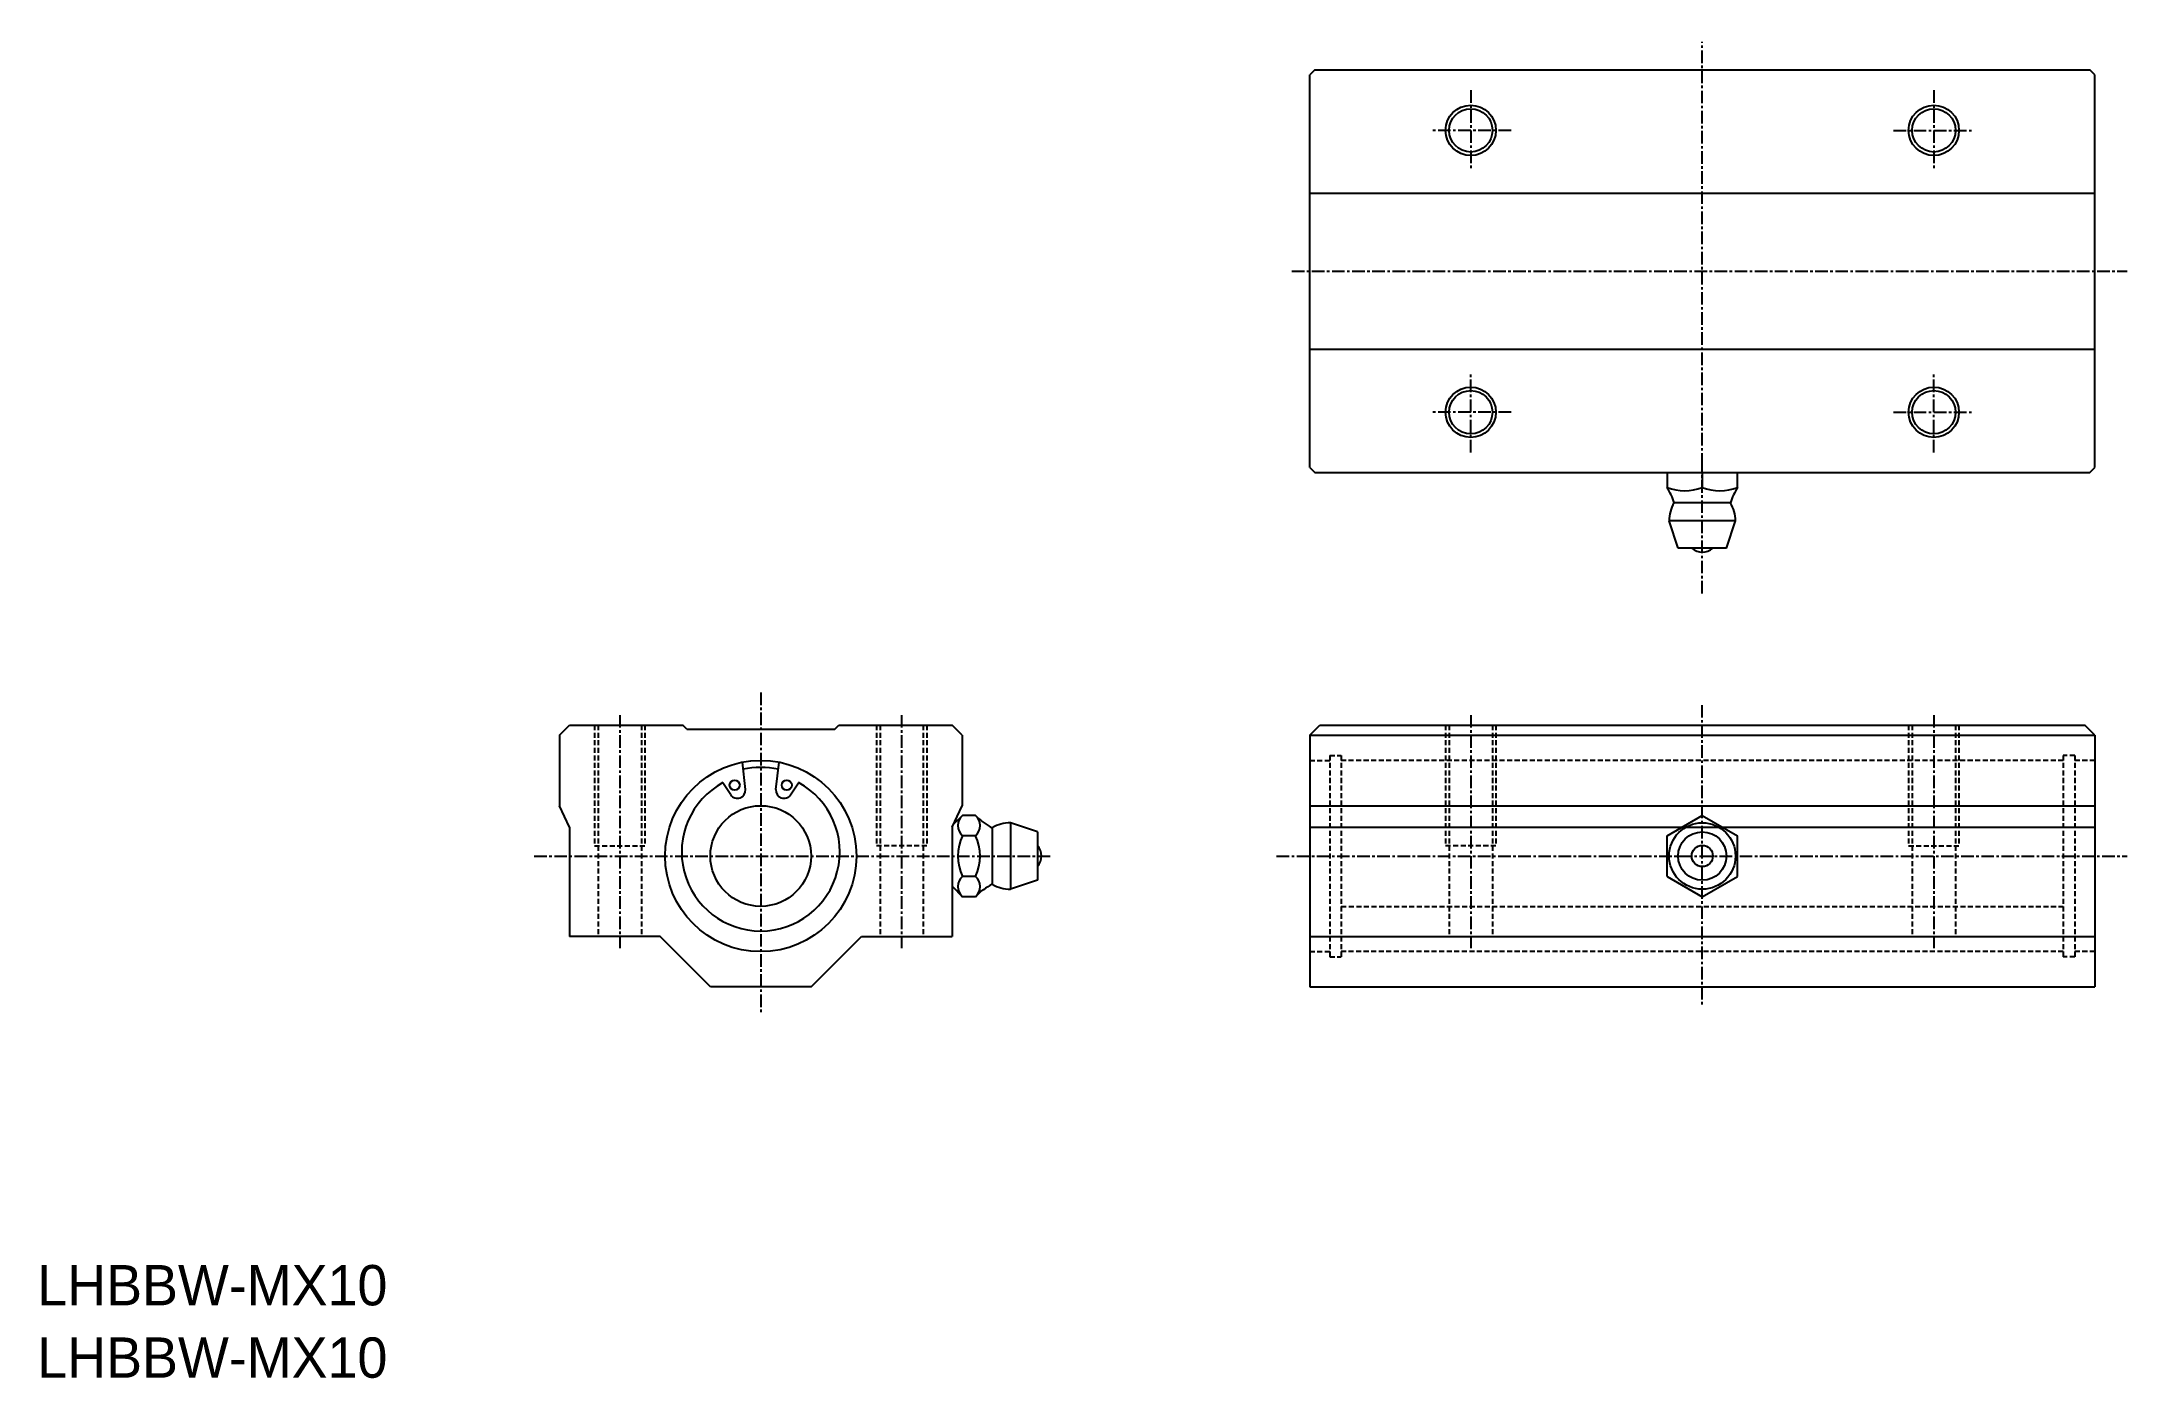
# Model space of a CAD drawing. Extents: x 350 to 557, y 18 to 151.
import ezdxf

# ---------------------------------------------------------------- set-up
doc = ezdxf.new("R2010")
doc.units = 0
doc.linetypes.add('CENTER', pattern=[2, 1.25, -0.25, 0.25, -0.25])
doc.linetypes.add('DASHED', pattern=[0.75, 0.5, -0.25])
doc.layers.get('0').update_dxf_attribs({"linetype": 'CONTINUOUS'})
doc.layers.add('CENTER', color=1, linetype='CENTER')

msp = doc.modelspace()

# ---------------------------------------------------------------- linework, layer by layer
at = {"color": 7, "linetype": 'CONTINUOUS'}
for p, q in [((476.4, 147.71), (475.9, 147.21)), ((475.9, 108.21), (475.9, 147.21)), ((476.4, 147.71), (553.4, 147.71)), ((553.9, 147.21), (553.4, 147.71)), ((553.9, 108.21), (553.9, 147.21)), ((475.9, 135.46), (553.9, 135.46)), ((475.9, 119.96), (553.9, 119.96)), ((475.9, 108.21), (476.4, 107.71)), ((553.4, 107.71), (553.9, 108.21)), ((476.4, 107.71), (553.4, 107.71)), ((511.4, 107.71), (511.4, 106.24)), ((514.9, 107.71), (514.9, 106.24)), ((518.4, 106.24), (518.4, 107.71)), ((517.7, 104.71), (512.1, 104.71)), ((512.5, 100.21), (511.6, 102.91)), ((518.2, 102.91), (511.6, 102.91)), ((517.3, 100.21), (518.2, 102.91)), ((513.86, 100.21), (512.5, 100.21)), ((515.95, 100.21), (513.86, 100.21)), ((517.3, 100.21), (515.95, 100.21)), ((401.37, 81.63), (402.37, 82.63)), ((401.37, 81.63), (401.37, 74.63)), ((402.37, 82.63), (413.62, 82.63)), ((414.02, 82.23), (413.62, 82.63)), ((414.02, 82.23), (428.72, 82.23)), ((428.72, 82.23), (429.12, 82.63)), ((429.12, 82.63), (440.37, 82.63)), ((441.37, 81.63), (440.37, 82.63)), ((441.37, 81.63), (441.37, 74.63)), ((475.9, 81.63), (476.9, 82.63)), ((475.9, 81.63), (475.9, 56.63)), ((475.9, 81.63), (553.9, 81.63)), ((476.9, 82.63), (552.9, 82.63)), ((553.9, 81.63), (552.9, 82.63)), ((553.9, 81.63), (553.9, 56.63)), ((419.86, 76.25), (419.55, 78.95)), ((422.88, 76.25), (423.19, 78.95)), ((418.39, 75.71), (417.6, 76.91)), ((424.34, 75.71), (425.13, 76.91)), ((402.37, 72.48), (401.37, 74.63)), ((440.37, 72.48), (441.37, 74.63)), ((475.9, 74.63), (553.9, 74.63)), ((441.41, 73.67), (440.49, 72.75)), ((442.71, 73.67), (441.41, 73.67)), ((448.87, 72.03), (446.17, 72.93)), ((446.17, 72.93), (446.17, 66.33)), ((511.4, 71.65), (514.9, 73.67)), ((514.9, 73.67), (518.4, 71.65)), ((402.37, 72.48), (402.37, 61.63)), ((440.37, 72.48), (440.37, 61.63)), ((442.71, 71.65), (441.41, 71.65)), ((444.37, 72.43), (444.37, 66.83)), ((448.87, 72.03), (448.87, 70.68)), ((448.87, 70.68), (448.87, 68.58)), ((475.9, 72.5), (553.9, 72.5)), ((511.4, 67.61), (511.4, 71.65)), ((518.4, 67.61), (518.4, 71.65)), ((448.87, 68.58), (448.87, 67.23)), ((440.37, 66.63), (441.41, 65.59)), ((442.71, 67.61), (441.41, 67.61)), ((448.87, 67.23), (446.17, 66.33)), ((511.4, 67.61), (514.9, 65.59)), ((514.9, 65.59), (518.4, 67.61)), ((442.71, 65.59), (441.41, 65.59)), ((411.37, 61.63), (402.37, 61.63)), ((416.37, 56.63), (411.37, 61.63)), ((426.37, 56.63), (431.37, 61.63)), ((431.37, 61.63), (440.37, 61.63)), ((475.9, 61.63), (553.9, 61.63)), ((426.37, 56.63), (416.37, 56.63)), ((475.9, 56.63), (553.9, 56.63))]:
    msp.add_line(p, q, dxfattribs=at)
at = {"color": 3, "linetype": 'DASHED'}
for p, q in [((404.87, 82.63), (404.87, 70.63)), ((405.22, 82.63), (405.22, 61.63)), ((409.52, 82.63), (409.52, 61.63)), ((409.87, 82.63), (409.87, 70.63)), ((432.87, 82.63), (432.87, 70.63)), ((433.22, 82.63), (433.22, 61.63)), ((437.52, 82.63), (437.52, 61.63)), ((437.87, 82.63), (437.87, 70.63)), ((489.4, 82.63), (489.4, 70.63)), ((489.75, 82.63), (489.75, 61.63)), ((494.05, 82.63), (494.05, 61.63)), ((494.4, 82.63), (494.4, 70.63)), ((535.4, 82.63), (535.4, 70.63)), ((535.75, 82.63), (535.75, 61.63)), ((540.05, 82.63), (540.05, 61.63)), ((540.4, 82.63), (540.4, 70.63)), ((475.9, 79.13), (477.89, 79.13)), ((477.89, 79.63), (479.04, 79.63)), ((477.89, 79.63), (477.89, 59.63)), ((479.04, 79.63), (479.04, 59.63)), ((550.76, 79.13), (479.04, 79.13)), ((551.91, 79.63), (550.76, 79.63)), ((550.76, 79.63), (550.76, 59.63)), ((551.91, 79.63), (551.91, 59.63)), ((553.9, 79.13), (551.91, 79.13)), ((479.04, 74.63), (550.76, 74.63)), ((404.87, 70.63), (409.87, 70.63)), ((437.87, 70.63), (432.87, 70.63)), ((494.4, 70.63), (489.4, 70.63)), ((535.4, 70.63), (540.4, 70.63)), ((479.04, 64.63), (550.76, 64.63)), ((475.9, 60.13), (477.89, 60.13)), ((550.76, 60.13), (479.04, 60.13)), ((553.9, 60.13), (551.91, 60.13)), ((477.89, 59.63), (479.04, 59.63)), ((551.91, 59.63), (550.76, 59.63))]:
    msp.add_line(p, q, dxfattribs=at)
at = {"color": 12, "linetype": 'CONTINUOUS'}
msp.add_line((514.9, 56.63), (514.91, 56.63), dxfattribs=at)
at = {"color": 3, "linetype": 'CONTINUOUS'}
for centre in [(491.9, 141.71), (537.9, 141.71), (491.9, 113.71), (537.9, 113.71)]:
    msp.add_circle(centre, 2.5, dxfattribs=at)
at = {"color": 7, "linetype": 'CONTINUOUS'}
for centre, radius in [((491.9, 141.71), 2.15), ((537.9, 141.71), 2.15), ((491.9, 113.71), 2.15), ((537.9, 113.71), 2.15), ((421.37, 69.63), 9.5), ((418.78, 76.67), 0.5), ((423.95, 76.67), 0.5), ((421.37, 69.63), 5), ((514.9, 69.63), 3.3), ((514.9, 69.63), 2.4), ((514.9, 69.63), 1.05)]:
    msp.add_circle(centre, radius, dxfattribs=at)
for centre, radius, start, end in [((506.36, 102.99), 6, 16.69, 32.7323), ((513.15, 110.98), 5.06, 249.7455, 290.2545), ((513.15, 110.98), 5.06, 249.7455, 290.2545), ((516.65, 110.98), 5.06, 249.7455, 290.2545), ((516.65, 110.98), 5.06, 249.7455, 290.2545), ((523.45, 102.99), 6, 147.2677, 163.31), ((515.09, 102.91), 3.49, 148.9518, 180), ((514.71, 102.91), 3.49, 0, 31.0482), ((514.9, 101.39), 1.57, 228.2478, 311.7522), ((421.37, 70.03), 7.85, 118.6775, 61.3225), ((421.37, 69.63), 8.8, 78.5956, 101.4044), ((419.06, 76.16), 0.8, 213.5312, 6.53), ((423.67, 76.16), 0.8, 173.47, 326.4688), ((442.32, 72.66), 1.36, 131.985, 228.0149), ((441.8, 72.66), 1.36, 311.9851, 48.015), ((447.08, 77.78), 6, 225.0047, 243.126), ((446.17, 69.44), 3.49, 90, 121.0482), ((445.72, 69.63), 4.76, 154.8911, 205.1089), ((438.4, 69.63), 4.76, 334.8911, 25.1089), ((447.69, 69.63), 1.57, 318.2478, 41.7522), ((442.32, 66.6), 1.36, 131.9851, 228.0149), ((441.8, 66.6), 1.36, 311.9851, 48.0149), ((447.08, 61.48), 6, 116.874, 136.757), ((446.17, 69.82), 3.49, 238.9518, 270)]:
    msp.add_arc(centre, radius, start, end, dxfattribs=at)
at = {"layer": 'CENTER', "color": 1, "linetype": 'CENTER'}
for p, q in [((514.9, 108.4), (514.9, 150.51)), ((491.9, 145.71), (491.9, 137.71)), ((537.9, 145.71), (537.9, 137.71)), ((495.9, 141.71), (487.9, 141.71)), ((533.9, 141.71), (541.9, 141.71)), ((474.12, 127.71), (557.12, 127.71)), ((491.9, 109.71), (491.9, 117.71)), ((537.9, 109.71), (537.9, 117.71)), ((495.9, 113.71), (487.9, 113.71)), ((533.9, 113.71), (541.9, 113.71)), ((514.9, 95.71), (514.9, 108.4)), ((421.37, 85.88), (421.37, 53.96)), ((407.37, 83.63), (407.37, 60.49)), ((435.37, 83.63), (435.37, 60.49)), ((491.9, 83.63), (491.9, 60.49)), ((514.87, 84.63), (514.87, 54.63)), ((537.9, 83.63), (537.9, 60.49)), ((398.87, 69.63), (450.27, 69.63)), ((472.62, 69.63), (557.12, 69.63))]:
    msp.add_line(p, q, dxfattribs=at)

# ---------------------------------------------------------------- texts
at = {"color": 7, "linetype": 'CONTINUOUS'}
for p in [(349.51, 25), (349.51, 17.81)]:
    msp.add_text('LHBBW-MX10', height=4, dxfattribs=at).set_placement(p)

doc.saveas('drawing.dxf')
